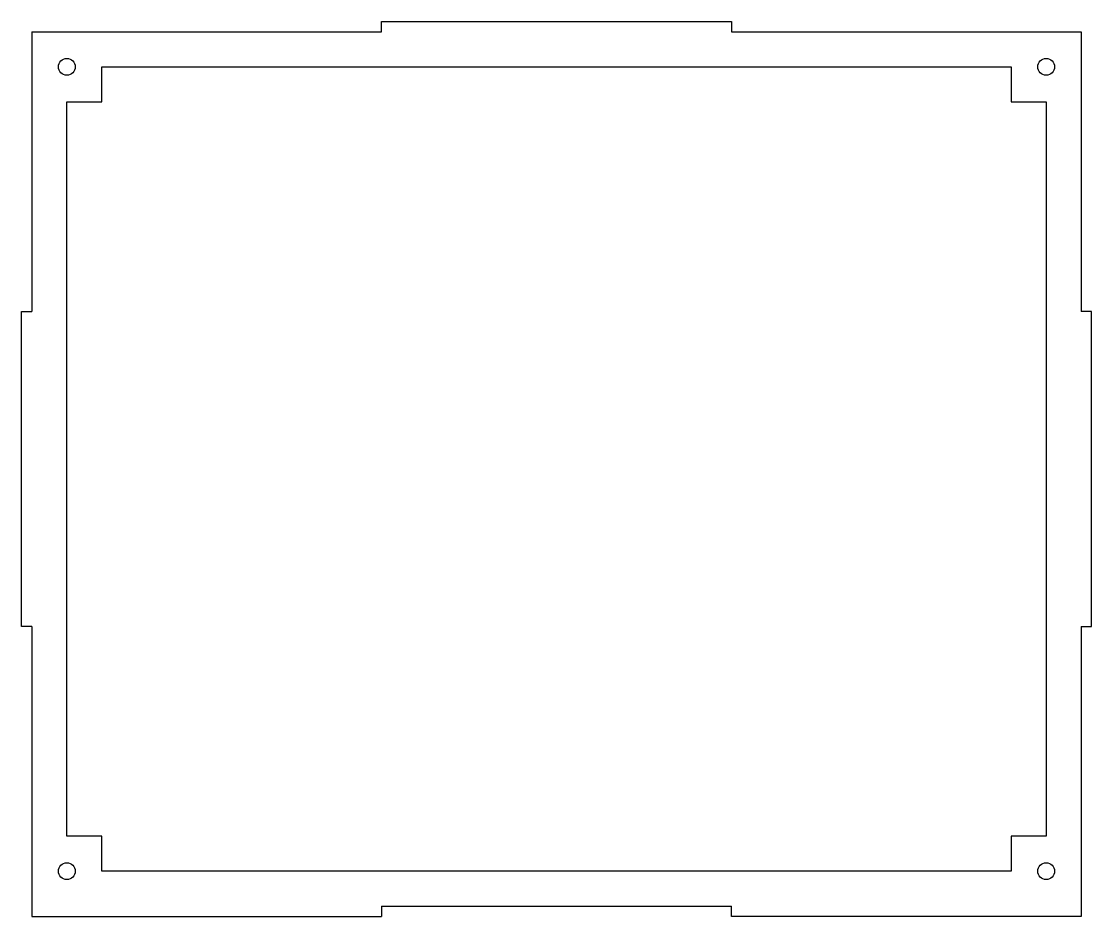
# Model space of a CAD drawing. Header units: millimetres. Extents: x -3 to 303, y -3 to 253.
import ezdxf

# ---------------------------------------------------------------- set-up
doc = ezdxf.new("R2010")
doc.units = ezdxf.units.MM
doc.layers.get('0').update_dxf_attribs({"linetype": 'CONTINUOUS', "lineweight": 25, "true_color": 0x000000})

msp = doc.modelspace()

# ---------------------------------------------------------------- linework, layer by layer
for p, q in [((100, 250), (100, 253)), ((100, 253), (200, 253)), ((200, 253), (200, 250)), ((0, 250), (0, 170)), ((0, 250), (100, 250)), ((200, 250), (300, 250)), ((300, 250), (300, 170)), ((20, 240), (280, 240)), ((20, 230), (20, 240)), ((280, 240), (280, 230)), ((10, 20), (10, 230)), ((10, 230), (20, 230)), ((280, 230), (290, 230)), ((290, 230), (290, 20)), ((-3, 80), (-3, 170)), ((-3, 170), (0, 170)), ((303, 170), (300, 170)), ((303, 80), (303, 170)), ((0, 80), (-3, 80)), ((0, 80), (0, -3)), ((300, 80), (303, 80)), ((300, 80), (300, -3)), ((20, 20), (10, 20)), ((20, 10), (20, 20)), ((290, 20), (280, 20)), ((280, 20), (280, 10)), ((280, 10), (20, 10)), ((100, 0), (100, -3)), ((100, 0), (200, 0)), ((200, -3), (200, 0)), ((0, -3), (100, -3)), ((300, -3), (200, -3))]:
    msp.add_line(p, q)
for centre in [(10, 240), (290, 240), (10, 10), (290, 10)]:
    msp.add_circle(centre, 2.4)

doc.saveas('drawing.dxf')
